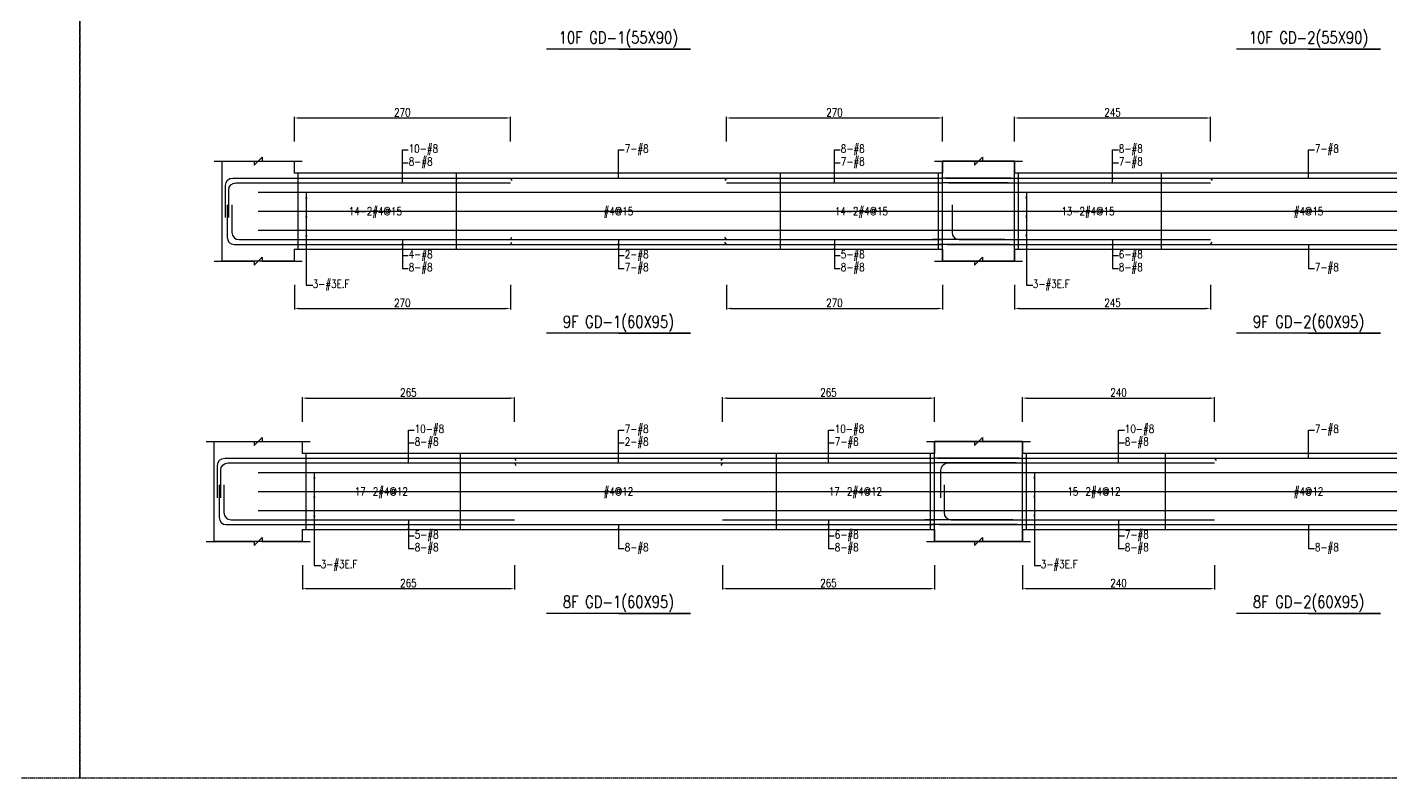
# Model space of a CAD drawing. Header units: millimetres. Extents: x 0 to 84580, y -12276 to 4373.
# Drawn here: x 38995 to 40699, y -6138 to -5200 of the extents above; entities that cross this region are included whole.
import ezdxf
from ezdxf.enums import TextEntityAlignment as Align

# ---------------------------------------------------------------- set-up
doc = ezdxf.new("R2010")
doc.units = ezdxf.units.MM
doc.header["$MEASUREMENT"] = 0
doc.linetypes.add('CENTER', pattern=[2, 1.25, -0.25, 0.25, -0.25])
for name, color, linetype in [('S-DIM', 2, 'Continuous'), ('S-GRID', 1, 'CENTER'), ('S-LEADER', 2, 'Continuous'), ('S-RC', 130, 'Continuous'), ('S-REINF', 6, 'Continuous'), ('S-TEXT', 2, 'Continuous')]:
    doc.layers.add(name, color=color, linetype=linetype)
doc.styles.add('CS4', font='romans.shx', dxfattribs={"width": 0.8, "bigfont": 'lsp.shx'})
doc.styles.get("Standard").update_dxf_attribs({"font": 'arial.ttf'})
doc.dimstyles.new('ISO-25', dxfattribs={"dimtxt": 2.5, "dimasz": 2.5, "dimexe": 1.25, "dimexo": 0.625, "dimtad": 1, "dimtxsty": 'Standard', "dimcen": 2.5, "dimadec": 0, "dimazin": 0, "dimtfac": 1, "dimtmove": 0, "dimatfit": 3, "dimfxl": 0, "dimarcsym": 0})

# ---------------------------------------------------------------- blocks, each defined once
blk = doc.blocks.new('*D1504')
at = {"layer": 'DEFPOINTS', "color": 0, "transparency": 16777216}
for p in [(39604.1, -5663.8), (39339.1, -5693.8), (39604.1, -5693.8)]:
    blk.add_point(p, dxfattribs=at)
at = {"layer": 'S-DIM', "color": 0, "lineweight": -2, "transparency": 16777216}
for p, q in [((39339.1, -5693.2), (39339.1, -5662.5)), ((39345.1, -5663.8), (39598.1, -5663.8)), ((39604.1, -5693.2), (39604.1, -5662.5))]:
    blk.add_line(p, q, dxfattribs=at)
at = {"layer": 'S-DIM', "color": 0, "transparency": 16777216}
for points in [[(39345.1, -5662.8), (39345.1, -5664.8), (39339.1, -5663.8)], [(39598.1, -5662.8), (39598.1, -5664.8), (39604.1, -5663.8)]]:
    blk.add_solid(points, dxfattribs=at)
at = {"layer": 'S-DIM', "color": 0, "transparency": 16777216, "insert": (39471.6, -5656.8), "char_height": 10, "attachment_point": 5, "style": 'CS4'}
blk.add_mtext('265', dxfattribs=at)
blk = doc.blocks.new('*D1505')
at = {"layer": 'DEFPOINTS', "color": 0, "transparency": 16777216}
for p in [(40129.1, -5663.8), (39864.1, -5693.8), (40129.1, -5693.8)]:
    blk.add_point(p, dxfattribs=at)
at = {"layer": 'S-DIM', "color": 0, "lineweight": -2, "transparency": 16777216}
for p, q in [((39864.1, -5693.2), (39864.1, -5662.5)), ((39870.1, -5663.8), (40123.1, -5663.8)), ((40129.1, -5693.2), (40129.1, -5662.5))]:
    blk.add_line(p, q, dxfattribs=at)
at = {"layer": 'S-DIM', "color": 0, "transparency": 16777216}
for points in [[(39870.1, -5662.8), (39870.1, -5664.8), (39864.1, -5663.8)], [(40123.1, -5662.8), (40123.1, -5664.8), (40129.1, -5663.8)]]:
    blk.add_solid(points, dxfattribs=at)
at = {"layer": 'S-DIM', "color": 0, "transparency": 16777216, "insert": (39996.6, -5656.8), "char_height": 10, "attachment_point": 5, "style": 'CS4'}
blk.add_mtext('265', dxfattribs=at)
blk = doc.blocks.new('*D1506')
at = {"layer": 'DEFPOINTS', "color": 0, "transparency": 16777216}
for p in [(39339.1, -5871.8), (39604.1, -5871.8), (39604.1, -5901.8)]:
    blk.add_point(p, dxfattribs=at)
at = {"layer": 'S-DIM', "color": 0, "lineweight": -2, "transparency": 16777216}
for p, q in [((39339.1, -5872.4), (39339.1, -5903)), ((39604.1, -5872.4), (39604.1, -5903)), ((39345.1, -5901.8), (39598.1, -5901.8))]:
    blk.add_line(p, q, dxfattribs=at)
at = {"layer": 'S-DIM', "color": 0, "transparency": 16777216}
for points in [[(39345.1, -5900.8), (39345.1, -5902.8), (39339.1, -5901.8)], [(39598.1, -5900.8), (39598.1, -5902.8), (39604.1, -5901.8)]]:
    blk.add_solid(points, dxfattribs=at)
at = {"layer": 'S-DIM', "color": 0, "transparency": 16777216, "insert": (39471.6, -5894.8), "char_height": 10, "attachment_point": 5, "style": 'CS4'}
blk.add_mtext('265', dxfattribs=at)
blk = doc.blocks.new('*D1507')
at = {"layer": 'DEFPOINTS', "color": 0, "transparency": 16777216}
for p in [(39864.1, -5871.8), (40129.1, -5871.8), (40129.1, -5901.8)]:
    blk.add_point(p, dxfattribs=at)
at = {"layer": 'S-DIM', "color": 0, "lineweight": -2, "transparency": 16777216}
for p, q in [((39864.1, -5872.4), (39864.1, -5903)), ((40129.1, -5872.4), (40129.1, -5903)), ((39870.1, -5901.8), (40123.1, -5901.8))]:
    blk.add_line(p, q, dxfattribs=at)
at = {"layer": 'S-DIM', "color": 0, "transparency": 16777216}
for points in [[(39870.1, -5900.8), (39870.1, -5902.8), (39864.1, -5901.8)], [(40123.1, -5900.8), (40123.1, -5902.8), (40129.1, -5901.8)]]:
    blk.add_solid(points, dxfattribs=at)
at = {"layer": 'S-DIM', "color": 0, "transparency": 16777216, "insert": (39996.6, -5894.8), "char_height": 10, "attachment_point": 5, "style": 'CS4'}
blk.add_mtext('265', dxfattribs=at)
blk = doc.blocks.new('*D1508')
at = {"layer": 'DEFPOINTS', "color": 0, "transparency": 16777216}
for p in [(39599.1, -5313.8), (39329.1, -5343.8), (39599.1, -5343.8)]:
    blk.add_point(p, dxfattribs=at)
at = {"layer": 'S-DIM', "color": 0, "lineweight": -2, "transparency": 16777216}
for p, q in [((39329.1, -5343.2), (39329.1, -5312.5)), ((39335.1, -5313.8), (39593.1, -5313.8)), ((39599.1, -5343.2), (39599.1, -5312.5))]:
    blk.add_line(p, q, dxfattribs=at)
at = {"layer": 'S-DIM', "color": 0, "transparency": 16777216}
for points in [[(39335.1, -5312.8), (39335.1, -5314.8), (39329.1, -5313.8)], [(39593.1, -5312.8), (39593.1, -5314.8), (39599.1, -5313.8)]]:
    blk.add_solid(points, dxfattribs=at)
at = {"layer": 'S-DIM', "color": 0, "transparency": 16777216, "insert": (39464.1, -5306.8), "char_height": 10, "attachment_point": 5, "style": 'CS4'}
blk.add_mtext('270', dxfattribs=at)
blk = doc.blocks.new('*D1509')
at = {"layer": 'DEFPOINTS', "color": 0, "transparency": 16777216}
for p in [(40139.1, -5313.8), (39869.1, -5343.8), (40139.1, -5343.8)]:
    blk.add_point(p, dxfattribs=at)
at = {"layer": 'S-DIM', "color": 0, "lineweight": -2, "transparency": 16777216}
for p, q in [((39869.1, -5343.2), (39869.1, -5312.5)), ((39875.1, -5313.8), (40133.1, -5313.8)), ((40139.1, -5343.2), (40139.1, -5312.5))]:
    blk.add_line(p, q, dxfattribs=at)
at = {"layer": 'S-DIM', "color": 0, "transparency": 16777216}
for points in [[(39875.1, -5312.8), (39875.1, -5314.8), (39869.1, -5313.8)], [(40133.1, -5312.8), (40133.1, -5314.8), (40139.1, -5313.8)]]:
    blk.add_solid(points, dxfattribs=at)
at = {"layer": 'S-DIM', "color": 0, "transparency": 16777216, "insert": (40004.1, -5306.8), "char_height": 10, "attachment_point": 5, "style": 'CS4'}
blk.add_mtext('270', dxfattribs=at)
blk = doc.blocks.new('*D1546')
at = {"layer": 'DEFPOINTS', "color": 0, "transparency": 16777216}
for p in [(39329.1, -5521.8), (39599.1, -5521.8), (39599.1, -5551.8)]:
    blk.add_point(p, dxfattribs=at)
at = {"layer": 'S-DIM', "color": 0, "lineweight": -2, "transparency": 16777216}
for p, q in [((39329.1, -5522.4), (39329.1, -5553)), ((39599.1, -5522.4), (39599.1, -5553)), ((39335.1, -5551.8), (39593.1, -5551.8))]:
    blk.add_line(p, q, dxfattribs=at)
at = {"layer": 'S-DIM', "color": 0, "transparency": 16777216}
for points in [[(39335.1, -5550.8), (39335.1, -5552.8), (39329.1, -5551.8)], [(39593.1, -5550.8), (39593.1, -5552.8), (39599.1, -5551.8)]]:
    blk.add_solid(points, dxfattribs=at)
at = {"layer": 'S-DIM', "color": 0, "transparency": 16777216, "insert": (39464.1, -5544.8), "char_height": 10, "attachment_point": 5, "style": 'CS4'}
blk.add_mtext('270', dxfattribs=at)
blk = doc.blocks.new('*D1547')
at = {"layer": 'DEFPOINTS', "color": 0, "transparency": 16777216}
for p in [(39869.1, -5521.8), (40139.1, -5521.8), (40139.1, -5551.8)]:
    blk.add_point(p, dxfattribs=at)
at = {"layer": 'S-DIM', "color": 0, "lineweight": -2, "transparency": 16777216}
for p, q in [((39869.1, -5522.4), (39869.1, -5553)), ((40139.1, -5522.4), (40139.1, -5553)), ((39875.1, -5551.8), (40133.1, -5551.8))]:
    blk.add_line(p, q, dxfattribs=at)
at = {"layer": 'S-DIM', "color": 0, "transparency": 16777216}
for points in [[(39875.1, -5550.8), (39875.1, -5552.8), (39869.1, -5551.8)], [(40133.1, -5550.8), (40133.1, -5552.8), (40139.1, -5551.8)]]:
    blk.add_solid(points, dxfattribs=at)
at = {"layer": 'S-DIM', "color": 0, "transparency": 16777216, "insert": (40004.1, -5544.8), "char_height": 10, "attachment_point": 5, "style": 'CS4'}
blk.add_mtext('270', dxfattribs=at)
blk = doc.blocks.new('*D1516')
at = {"layer": 'DEFPOINTS', "color": 0, "transparency": 16777216}
for p in [(40479.1, -5663.8), (40239.1, -5693.8), (40479.1, -5693.8)]:
    blk.add_point(p, dxfattribs=at)
at = {"layer": 'S-DIM', "color": 0, "lineweight": -2, "transparency": 16777216}
for p, q in [((40239.1, -5693.2), (40239.1, -5662.5)), ((40245.1, -5663.8), (40473.1, -5663.8)), ((40479.1, -5693.2), (40479.1, -5662.5))]:
    blk.add_line(p, q, dxfattribs=at)
at = {"layer": 'S-DIM', "color": 0, "transparency": 16777216}
for points in [[(40245.1, -5662.8), (40245.1, -5664.8), (40239.1, -5663.8)], [(40473.1, -5662.8), (40473.1, -5664.8), (40479.1, -5663.8)]]:
    blk.add_solid(points, dxfattribs=at)
at = {"layer": 'S-DIM', "color": 0, "transparency": 16777216, "insert": (40359.1, -5656.8), "char_height": 10, "attachment_point": 5, "style": 'CS4'}
blk.add_mtext('240', dxfattribs=at)
blk = doc.blocks.new('*D1518')
at = {"layer": 'DEFPOINTS', "color": 0, "transparency": 16777216}
for p in [(40239.1, -5871.8), (40479.1, -5871.8), (40479.1, -5901.8)]:
    blk.add_point(p, dxfattribs=at)
at = {"layer": 'S-DIM', "color": 0, "lineweight": -2, "transparency": 16777216}
for p, q in [((40239.1, -5872.4), (40239.1, -5903)), ((40479.1, -5872.4), (40479.1, -5903)), ((40245.1, -5901.8), (40473.1, -5901.8))]:
    blk.add_line(p, q, dxfattribs=at)
at = {"layer": 'S-DIM', "color": 0, "transparency": 16777216}
for points in [[(40245.1, -5900.8), (40245.1, -5902.8), (40239.1, -5901.8)], [(40473.1, -5900.8), (40473.1, -5902.8), (40479.1, -5901.8)]]:
    blk.add_solid(points, dxfattribs=at)
at = {"layer": 'S-DIM', "color": 0, "transparency": 16777216, "insert": (40359.1, -5894.8), "char_height": 10, "attachment_point": 5, "style": 'CS4'}
blk.add_mtext('240', dxfattribs=at)
blk = doc.blocks.new('*D1520')
at = {"layer": 'DEFPOINTS', "color": 0, "transparency": 16777216}
for p in [(40474.1, -5313.8), (40229.1, -5343.8), (40474.1, -5343.8)]:
    blk.add_point(p, dxfattribs=at)
at = {"layer": 'S-DIM', "color": 0, "lineweight": -2, "transparency": 16777216}
for p, q in [((40229.1, -5343.2), (40229.1, -5312.5)), ((40235.1, -5313.8), (40468.1, -5313.8)), ((40474.1, -5343.2), (40474.1, -5312.5))]:
    blk.add_line(p, q, dxfattribs=at)
at = {"layer": 'S-DIM', "color": 0, "transparency": 16777216}
for points in [[(40235.1, -5312.8), (40235.1, -5314.8), (40229.1, -5313.8)], [(40468.1, -5312.8), (40468.1, -5314.8), (40474.1, -5313.8)]]:
    blk.add_solid(points, dxfattribs=at)
at = {"layer": 'S-DIM', "color": 0, "transparency": 16777216, "insert": (40351.6, -5306.8), "char_height": 10, "attachment_point": 5, "style": 'CS4'}
blk.add_mtext('245', dxfattribs=at)
blk = doc.blocks.new('*D1522')
at = {"layer": 'DEFPOINTS', "color": 0, "transparency": 16777216}
for p in [(40229.1, -5521.8), (40474.1, -5521.8), (40474.1, -5551.8)]:
    blk.add_point(p, dxfattribs=at)
at = {"layer": 'S-DIM', "color": 0, "lineweight": -2, "transparency": 16777216}
for p, q in [((40229.1, -5522.4), (40229.1, -5553)), ((40474.1, -5522.4), (40474.1, -5553)), ((40235.1, -5551.8), (40468.1, -5551.8))]:
    blk.add_line(p, q, dxfattribs=at)
at = {"layer": 'S-DIM', "color": 0, "transparency": 16777216}
for points in [[(40235.1, -5550.8), (40235.1, -5552.8), (40229.1, -5551.8)], [(40468.1, -5550.8), (40468.1, -5552.8), (40474.1, -5551.8)]]:
    blk.add_solid(points, dxfattribs=at)
at = {"layer": 'S-DIM', "color": 0, "transparency": 16777216, "insert": (40351.6, -5544.8), "char_height": 10, "attachment_point": 5, "style": 'CS4'}
blk.add_mtext('245', dxfattribs=at)

msp = doc.modelspace()

# ---------------------------------------------------------------- linework, layer by layer
at = {"layer": 'S-GRID'}
for points in [[(35832, -6138), (39061, -6138), (39061, -4069), (35832, -4069), (35832, -6138)], [(39061, -6138), (42290, -6138), (42290, -4069), (39061, -4069), (39061, -6138)]]:
    msp.add_lwpolyline(points, dxfattribs=at)
at = {"layer": 'S-RC'}
for points in [[(39734.059, -5227.79), (39824.059, -5227.79), (39644.059, -5227.79)], [(40596.559, -5227.79), (40686.559, -5227.79), (40506.559, -5227.79)], [(39229.059, -5367.79), (39279.059, -5367.799), (39279.058, -5372.799), (39289.06, -5362.801), (39289.059, -5367.801), (39339.059, -5367.811)], [(40129.059, -5367.79), (40179.059, -5367.799), (40179.058, -5372.799), (40189.06, -5362.801), (40189.059, -5367.801), (40239.059, -5367.811)], [(40129.059, -5367.79), (40179.059, -5367.799), (40179.058, -5372.799), (40189.06, -5362.801), (40189.059, -5367.801), (40239.059, -5367.811)], [(39329.059, -5477.79), (39329.059, -5492.79), (39239.059, -5492.79), (39239.059, -5367.79), (39329.059, -5367.79), (39329.059, -5382.79)], [(40139.059, -5382.79), (39329.059, -5382.79)], [(40139.059, -5477.79), (40139.059, -5492.79), (40229.059, -5492.79), (40229.059, -5367.79), (40139.059, -5367.79), (40139.059, -5382.79)], [(40229.059, -5477.79), (40229.059, -5492.79), (40139.059, -5492.79), (40139.059, -5367.79), (40229.059, -5367.79), (40229.059, -5382.79)], [(40964.059, -5382.79), (40229.059, -5382.79)], [(39329.059, -5477.79), (40139.059, -5477.79)], [(40229.059, -5477.79), (40964.059, -5477.79)], [(39229.059, -5492.79), (39279.059, -5492.799), (39279.058, -5497.799), (39289.06, -5487.801), (39289.059, -5492.801), (39339.059, -5492.811)], [(40129.059, -5492.79), (40179.059, -5492.799), (40179.058, -5497.799), (40189.06, -5487.801), (40189.059, -5492.801), (40239.059, -5492.811)], [(40129.059, -5492.79), (40179.059, -5492.799), (40179.058, -5497.799), (40189.06, -5487.801), (40189.059, -5492.801), (40239.059, -5492.811)], [(39734.059, -5582.79), (39824.059, -5582.79), (39644.059, -5582.79)], [(40596.559, -5582.79), (40686.559, -5582.79), (40506.559, -5582.79)], [(39219.059, -5717.79), (39279.059, -5717.801), (39279.058, -5722.801), (39289.06, -5712.803), (39289.059, -5717.803), (39349.059, -5717.815)], [(39339.059, -5827.79), (39339.059, -5842.79), (39229.059, -5842.79), (39229.059, -5717.79), (39339.059, -5717.79), (39339.059, -5732.79)], [(40119.059, -5717.79), (40179.059, -5717.801), (40179.058, -5722.801), (40189.06, -5712.803), (40189.059, -5717.803), (40249.059, -5717.815)], [(40119.059, -5717.79), (40179.059, -5717.801), (40179.058, -5722.801), (40189.06, -5712.803), (40189.059, -5717.803), (40249.059, -5717.815)], [(40129.059, -5827.79), (40129.059, -5842.79), (40239.059, -5842.79), (40239.059, -5717.79), (40129.059, -5717.79), (40129.059, -5732.79)], [(40239.059, -5827.79), (40239.059, -5842.79), (40129.059, -5842.79), (40129.059, -5717.79), (40239.059, -5717.79), (40239.059, -5732.79)], [(40129.059, -5732.79), (39339.059, -5732.79)], [(40954.059, -5732.79), (40239.059, -5732.79)], [(39219.059, -5842.79), (39279.059, -5842.801), (39279.058, -5847.801), (39289.06, -5837.803), (39289.059, -5842.803), (39349.059, -5842.815)], [(39339.059, -5827.79), (40129.059, -5827.79)], [(40119.059, -5842.79), (40179.059, -5842.801), (40179.058, -5847.801), (40189.06, -5837.803), (40189.059, -5842.803), (40249.059, -5842.815)], [(40119.059, -5842.79), (40179.059, -5842.801), (40179.058, -5847.801), (40189.06, -5837.803), (40189.059, -5842.803), (40249.059, -5842.815)], [(40239.059, -5827.79), (40954.059, -5827.79)], [(39734.059, -5932.79), (39824.059, -5932.79), (39644.059, -5932.79)], [(40596.559, -5932.79), (40686.559, -5932.79), (40506.559, -5932.79)]]:
    msp.add_lwpolyline(points, dxfattribs=at)
at = {"layer": 'S-REINF', "color": 1}
for points in [[(39334.059, -5477.79), (39334.059, -5382.79)], [(39531.559, -5477.79), (39531.559, -5382.79)], [(39936.559, -5477.79), (39936.559, -5382.79)], [(40134.059, -5477.79), (40134.059, -5382.79)], [(40234.059, -5477.79), (40234.059, -5382.79)], [(40412.809, -5477.79), (40412.809, -5382.79)], [(39284.059, -5406.54), (40184.059, -5406.54)], [(40184.059, -5406.54), (41009.059, -5406.54)], [(39284.059, -5430.29), (40184.059, -5430.29)], [(40184.059, -5430.29), (41009.059, -5430.29)], [(39284.059, -5454.04), (40184.059, -5454.04)], [(40184.059, -5454.04), (41009.059, -5454.04)], [(39344.059, -5827.79), (39344.059, -5732.79)], [(39536.559, -5827.79), (39536.559, -5732.79)], [(39931.559, -5827.79), (39931.559, -5732.79)], [(40124.059, -5827.79), (40124.059, -5732.79)], [(40244.059, -5827.79), (40244.059, -5732.79)], [(40417.809, -5827.79), (40417.809, -5732.79)], [(39284.059, -5756.54), (40184.059, -5756.54)], [(40184.059, -5756.54), (41009.059, -5756.54)], [(39284.059, -5780.29), (40184.059, -5780.29)], [(40184.059, -5780.29), (41009.059, -5780.29)], [(39284.059, -5804.04), (40184.059, -5804.04)], [(40184.059, -5804.04), (41009.059, -5804.04)]]:
    msp.add_lwpolyline(points, dxfattribs=at)
at = {"layer": 'S-REINF'}
for points in [[(39243.059, -5438.29), (39243.059, -5397.79, -0.41421356), (39252.059, -5388.79), (39329.059, -5388.79)], [(39247.059, -5438.29), (39247.059, -5403.79, -0.41421356), (39256.059, -5394.79), (39329.059, -5394.79)], [(39245.059, -5422.29), (39245.059, -5462.79, 0.41421356), (39254.059, -5471.79), (39329.059, -5471.79)], [(39251.059, -5422.29), (39251.059, -5456.79, 0.41421356), (39260.059, -5465.79), (39329.059, -5465.79)], [(40151.059, -5422.29), (40151.059, -5456.79, 0.41421356), (40160.059, -5465.79), (40229.059, -5465.79)], [(39233.059, -5788.29), (39233.059, -5747.79, -0.41421356), (39242.059, -5738.79), (39339.059, -5738.79)], [(39237.059, -5788.29), (39237.059, -5753.79, -0.41421356), (39246.059, -5744.79), (39339.059, -5744.79)], [(40137.059, -5788.29), (40137.059, -5753.79, -0.41421356), (40146.059, -5744.79), (40239.059, -5744.79)], [(39235.059, -5772.29), (39235.059, -5812.79, 0.41421356), (39244.059, -5821.79), (39339.059, -5821.79)], [(39241.059, -5772.29), (39241.059, -5806.79, 0.41421356), (39250.059, -5815.79), (39339.059, -5815.79)], [(40141.059, -5772.29), (40141.059, -5806.79, 0.41421356), (40150.059, -5815.79), (40239.059, -5815.79)]]:
    msp.add_lwpolyline(points, format="xyb", dxfattribs=at)
for points in [[(39329.059, -5388.79), (39599.059, -5388.79)], [(39329.059, -5394.79), (39599.059, -5394.79)], [(39599.059, -5388.79), (39601.059, -5391.79)], [(39599.059, -5388.79), (39869.059, -5388.79)], [(39869.059, -5388.79), (39867.059, -5391.79)], [(39869.059, -5388.79), (40139.059, -5388.79)], [(39869.059, -5394.79), (40139.059, -5394.79)], [(40225.059, -5388.79), (40139.059, -5388.79)], [(40221.059, -5394.79), (40139.059, -5394.79)], [(40143.059, -5388.79), (40229.059, -5388.79)], [(40147.059, -5394.79), (40229.059, -5394.79)], [(40229.059, -5388.79), (40474.059, -5388.79)], [(40229.059, -5394.79), (40474.059, -5394.79)], [(40474.059, -5388.79), (40476.059, -5391.79)], [(40474.059, -5388.79), (40719.059, -5388.79)], [(39329.059, -5465.79), (39599.059, -5465.79)], [(39599.059, -5465.79), (39601.059, -5462.79)], [(39599.059, -5465.79), (39869.059, -5465.79)], [(39599.059, -5471.79), (39601.059, -5468.79)], [(39869.059, -5465.79), (39867.059, -5462.79)], [(39869.059, -5471.79), (39867.059, -5468.79)], [(39869.059, -5465.79), (40139.059, -5465.79)], [(40217.059, -5465.79), (40127.059, -5465.79)], [(40229.059, -5465.79), (40474.059, -5465.79)], [(40474.059, -5471.79), (40476.059, -5468.79)], [(39329.059, -5471.79), (39599.059, -5471.79)], [(39599.059, -5471.79), (39869.059, -5471.79)], [(39869.059, -5471.79), (40139.059, -5471.79)], [(40223.059, -5471.79), (40133.059, -5471.79)], [(40145.059, -5471.79), (40229.059, -5471.79)], [(40229.059, -5471.79), (40474.059, -5471.79)], [(40474.059, -5471.79), (40719.059, -5471.79)], [(39339.059, -5738.79), (39604.059, -5738.79)], [(39604.059, -5738.79), (39606.059, -5741.79)], [(39604.059, -5738.79), (39864.059, -5738.79)], [(39864.059, -5738.79), (39862.059, -5741.79)], [(39864.059, -5738.79), (40129.059, -5738.79)], [(40235.059, -5738.79), (40129.059, -5738.79)], [(40133.059, -5738.79), (40239.059, -5738.79)], [(40239.059, -5738.79), (40479.059, -5738.79)], [(40479.059, -5738.79), (40481.059, -5741.79)], [(40479.059, -5738.79), (40714.059, -5738.79)], [(39339.059, -5744.79), (39604.059, -5744.79)], [(39604.059, -5744.79), (39606.059, -5747.79)], [(39604.059, -5744.79), (39864.059, -5744.79)], [(39864.059, -5744.79), (39862.059, -5747.79)], [(39864.059, -5744.79), (40129.059, -5744.79)], [(40231.059, -5744.79), (40129.059, -5744.79)], [(40239.059, -5744.79), (40479.059, -5744.79)], [(39339.059, -5815.79), (39604.059, -5815.79)], [(39339.059, -5821.79), (39604.059, -5821.79)], [(39604.059, -5821.79), (39864.059, -5821.79)], [(39864.059, -5815.79), (40129.059, -5815.79)], [(39864.059, -5821.79), (40129.059, -5821.79)], [(40227.059, -5815.79), (40117.059, -5815.79)], [(40233.059, -5821.79), (40123.059, -5821.79)], [(40135.059, -5821.79), (40239.059, -5821.79)], [(40239.059, -5815.79), (40479.059, -5815.79)], [(40239.059, -5821.79), (40479.059, -5821.79)], [(40479.059, -5821.79), (40714.059, -5821.79)]]:
    msp.add_lwpolyline(points, dxfattribs=at)

# ---------------------------------------------------------------- texts
at = {"layer": 'S-LEADER', "char_height": 10, "attachment_point": 4, "style": 'CS4'}
for s, insert in [('10-#8', (39472.059, -5353.79)), ('7-#8', (39742.059, -5353.79)), ('8-#8', (40012.059, -5353.79)), ('8-#8', (40359.559, -5353.79)), ('7-#8', (40604.559, -5353.79)), ('8-#8', (39472.059, -5369.79)), ('7-#8', (40012.059, -5369.79)), ('7-#8', (40359.559, -5369.79)), ('4-#8', (39472.059, -5485.79)), ('2-#8', (39742.059, -5485.79)), ('5-#8', (40012.059, -5485.79)), ('6-#8', (40359.559, -5485.79)), ('8-#8', (39472.059, -5501.79)), ('7-#8', (39742.059, -5501.79)), ('8-#8', (40012.059, -5501.79)), ('8-#8', (40359.559, -5501.79)), ('7-#8', (40604.559, -5501.79)), ('10-#8', (39479.559, -5703.79)), ('7-#8', (39742.059, -5703.79)), ('10-#8', (40004.559, -5703.79)), ('10-#8', (40367.059, -5703.79)), ('7-#8', (40604.559, -5703.79)), ('8-#8', (39479.559, -5719.79)), ('2-#8', (39742.059, -5719.79)), ('7-#8', (40004.559, -5719.79)), ('8-#8', (40367.059, -5719.79)), ('5-#8', (39479.559, -5835.79)), ('6-#8', (40004.559, -5835.79)), ('7-#8', (40367.059, -5835.79)), ('8-#8', (39479.559, -5851.79)), ('8-#8', (39742.059, -5851.79)), ('8-#8', (40004.559, -5851.79)), ('8-#8', (40367.059, -5851.79)), ('8-#8', (40604.559, -5851.79))]:
    msp.add_mtext(s, dxfattribs=dict(at, insert=insert))
at = {"layer": 'S-LEADER', "color": 3, "char_height": 10, "attachment_point": 4, "style": 'CS4'}
for insert in [(39352.059, -5522.79), (40252.059, -5522.79), (39362.059, -5872.79), (40262.059, -5872.79)]:
    msp.add_mtext('3-#3E.F', dxfattribs=dict(at, insert=insert))
at = {"layer": 'S-RC', "style": 'CS4', "width": 0.8}
for s, p in [('10F GD-1(55X90)', (39734.059, -5220.79)), ('10F GD-2(55X90)', (40596.559, -5220.79)), ('9F GD-1(60X95)', (39734.059, -5575.79)), ('9F GD-2(60X95)', (40596.559, -5575.79)), ('8F GD-1(60X95)', (39734.059, -5925.79)), ('8F GD-2(60X95)', (40596.559, -5925.79))]:
    msp.add_text(s, height=15, dxfattribs=at).set_placement(p, align=Align.CENTER)
at = {"layer": 'S-TEXT', "color": 1, "style": 'CS4', "width": 0.8}
for s, p in [('14-2#4@15', (39430.309, -5435.29)), ('#4@15', (39734.059, -5435.29)), ('14-2#4@15', (40037.809, -5435.29)), ('13-2#4@15', (40320.934, -5435.29)), ('#4@15', (40596.559, -5435.29)), ('17-2#4@12', (39437.809, -5785.29)), ('#4@12', (39734.059, -5785.29)), ('17-2#4@12', (40030.309, -5785.29)), ('15-2#4@12', (40328.434, -5785.29)), ('#4@12', (40596.559, -5785.29))]:
    msp.add_text(s, height=10, dxfattribs=at).set_placement(p, align=Align.CENTER)

# ---------------------------------------------------------------- dimensions: what is measured, and where the dimension line sits
at = {"layer": 'S-DIM'}
for p1, p2, distance, picture, middle in [((39329.059, -5343.79), (39599.059, -5343.79), 30, '*D1508', (39464.059, -5306.79)), ((39869.059, -5343.79), (40139.059, -5343.79), 30, '*D1509', (40004.059, -5306.79)), ((40229.059, -5343.79), (40474.059, -5343.79), 30, '*D1520', (40351.559, -5306.79)), ((39329.059, -5521.79), (39599.059, -5521.79), -30, '*D1546', (39464.059, -5544.79)), ((39869.059, -5521.79), (40139.059, -5521.79), -30, '*D1547', (40004.059, -5544.79)), ((40229.059, -5521.79), (40474.059, -5521.79), -30, '*D1522', (40351.559, -5544.79)), ((39339.059, -5693.79), (39604.059, -5693.79), 30, '*D1504', (39471.559, -5656.79)), ((39864.059, -5693.79), (40129.059, -5693.79), 30, '*D1505', (39996.559, -5656.79)), ((40239.059, -5693.79), (40479.059, -5693.79), 30, '*D1516', (40359.059, -5656.79)), ((39339.059, -5871.79), (39604.059, -5871.79), -30, '*D1506', (39471.559, -5894.79)), ((39864.059, -5871.79), (40129.059, -5871.79), -30, '*D1507', (39996.559, -5894.79)), ((40239.059, -5871.79), (40479.059, -5871.79), -30, '*D1518', (40359.059, -5894.79))]:
    dim = msp.add_aligned_dim(p1=p1, p2=p2, distance=distance, dimstyle='ISO-25', override={"dimtxt": 10, "dimasz": 6, "dimgap": 2, "dimtxsty": 'CS4'}, dxfattribs=at)
    dim.commit()
    dim.dimension.update_dxf_attribs({"geometry": picture, "text_midpoint": middle})

# ---------------------------------------------------------------- leaders
at = {"layer": 'S-LEADER', "annotation_type": 0, "has_hookline": 1, "hookline_direction": 0}
for points, override, text_width in [([(39464.059, -5388.79), (39464.059, -5353.79), (39471.434, -5353.79)], {"dimasz": 6, "dimtad": 0}, 37.333), ([(39734.059, -5388.79), (39734.059, -5353.79), (39741.434, -5353.79)], {"dimasz": 6, "dimtad": 0}, 30.857), ([(40004.059, -5388.79), (40004.059, -5353.79), (40011.434, -5353.79)], {"dimasz": 6, "dimtad": 0}, 30.857), ([(40351.559, -5388.79), (40351.559, -5353.79), (40358.934, -5353.79)], {"dimasz": 6, "dimtad": 0}, 30.857), ([(40596.559, -5388.79), (40596.559, -5353.79), (40603.934, -5353.79)], {"dimasz": 6, "dimtad": 0}, 30.857), ([(39464.059, -5394.79), (39464.059, -5369.79), (39471.434, -5369.79)], {"dimasz": 6, "dimtad": 0}, 30.857), ([(40004.059, -5394.79), (40004.059, -5369.79), (40011.434, -5369.79)], {"dimasz": 6, "dimtad": 0}, 30.857), ([(40351.559, -5394.79), (40351.559, -5369.79), (40358.934, -5369.79)], {"dimasz": 6, "dimtad": 0}, 30.857), ([(39344.059, -5454.04), (39344.059, -5522.79), (39351.434, -5522.79)], {"dimasz": 8, "dimtad": 0}, 49.524), ([(39464.059, -5465.79), (39464.059, -5485.79), (39471.434, -5485.79)], {"dimasz": 6, "dimtad": 0}, 30.857), ([(39734.059, -5465.79), (39734.059, -5485.79), (39741.434, -5485.79)], {"dimasz": 6, "dimtad": 0}, 30.857), ([(40004.059, -5465.79), (40004.059, -5485.79), (40011.434, -5485.79)], {"dimasz": 6, "dimtad": 0}, 30.857), ([(40244.059, -5454.04), (40244.059, -5522.79), (40251.434, -5522.79)], {"dimasz": 8, "dimtad": 0}, 49.524), ([(40351.559, -5465.79), (40351.559, -5485.79), (40358.934, -5485.79)], {"dimasz": 6, "dimtad": 0}, 30.476), ([(39464.059, -5471.79), (39464.059, -5501.79), (39471.434, -5501.79)], {"dimasz": 6, "dimtad": 0}, 30.857), ([(39734.059, -5471.79), (39734.059, -5501.79), (39741.434, -5501.79)], {"dimasz": 6, "dimtad": 0}, 30.857), ([(40004.059, -5471.79), (40004.059, -5501.79), (40011.434, -5501.79)], {"dimasz": 6, "dimtad": 0}, 30.857), ([(40351.559, -5471.79), (40351.559, -5501.79), (40358.934, -5501.79)], {"dimasz": 6, "dimtad": 0}, 30.857), ([(40596.559, -5471.79), (40596.559, -5501.79), (40603.934, -5501.79)], {"dimasz": 6, "dimtad": 0}, 30.857), ([(39471.559, -5738.79), (39471.559, -5703.79), (39478.934, -5703.79)], {"dimasz": 6, "dimtad": 0}, 37.333), ([(39734.059, -5738.79), (39734.059, -5703.79), (39741.434, -5703.79)], {"dimasz": 6, "dimtad": 0}, 30.857), ([(39996.559, -5738.79), (39996.559, -5703.79), (40003.934, -5703.79)], {"dimasz": 6, "dimtad": 0}, 37.333), ([(40359.059, -5738.79), (40359.059, -5703.79), (40366.434, -5703.79)], {"dimasz": 6, "dimtad": 0}, 37.333), ([(40596.559, -5738.79), (40596.559, -5703.79), (40603.934, -5703.79)], {"dimasz": 6, "dimtad": 0}, 30.857), ([(39471.559, -5744.79), (39471.559, -5719.79), (39478.934, -5719.79)], {"dimasz": 6, "dimtad": 0}, 30.857), ([(39734.059, -5744.79), (39734.059, -5719.79), (39741.434, -5719.79)], {"dimasz": 6, "dimtad": 0}, 30.857), ([(39996.559, -5744.79), (39996.559, -5719.79), (40003.934, -5719.79)], {"dimasz": 6, "dimtad": 0}, 30.857), ([(40359.059, -5744.79), (40359.059, -5719.79), (40366.434, -5719.79)], {"dimasz": 6, "dimtad": 0}, 30.857), ([(39354.059, -5804.04), (39354.059, -5872.79), (39361.434, -5872.79)], {"dimasz": 8, "dimtad": 0}, 49.524), ([(40254.059, -5804.04), (40254.059, -5872.79), (40261.434, -5872.79)], {"dimasz": 8, "dimtad": 0}, 49.524), ([(39471.559, -5815.79), (39471.559, -5835.79), (39478.934, -5835.79)], {"dimasz": 6, "dimtad": 0}, 30.857), ([(39471.559, -5821.79), (39471.559, -5851.79), (39478.934, -5851.79)], {"dimasz": 6, "dimtad": 0}, 30.857), ([(39734.059, -5821.79), (39734.059, -5851.79), (39741.434, -5851.79)], {"dimasz": 6, "dimtad": 0}, 30.857), ([(39996.559, -5815.79), (39996.559, -5835.79), (40003.934, -5835.79)], {"dimasz": 6, "dimtad": 0}, 30.476), ([(39996.559, -5821.79), (39996.559, -5851.79), (40003.934, -5851.79)], {"dimasz": 6, "dimtad": 0}, 30.857), ([(40359.059, -5815.79), (40359.059, -5835.79), (40366.434, -5835.79)], {"dimasz": 6, "dimtad": 0}, 30.857), ([(40359.059, -5821.79), (40359.059, -5851.79), (40366.434, -5851.79)], {"dimasz": 6, "dimtad": 0}, 30.857), ([(40596.559, -5821.79), (40596.559, -5851.79), (40603.934, -5851.79)], {"dimasz": 6, "dimtad": 0}, 30.857)]:
    msp.add_leader(points, dimstyle='ISO-25', override=override, dxfattribs=dict(at, text_width=text_width))
at = {"layer": 'S-LEADER'}
for points in [[(39344.059, -5406.54), (39344.059, -5522.79), (39352.059, -5522.79)], [(40244.059, -5406.54), (40244.059, -5522.79), (40252.059, -5522.79)], [(39344.059, -5430.29), (39344.059, -5522.79), (39352.059, -5522.79)], [(40244.059, -5430.29), (40244.059, -5522.79), (40252.059, -5522.79)], [(39354.059, -5756.54), (39354.059, -5872.79), (39362.059, -5872.79)], [(40254.059, -5756.54), (40254.059, -5872.79), (40262.059, -5872.79)], [(39354.059, -5780.29), (39354.059, -5872.79), (39362.059, -5872.79)], [(40254.059, -5780.29), (40254.059, -5872.79), (40262.059, -5872.79)]]:
    msp.add_leader(points, dimstyle='ISO-25', override={"dimasz": 8}, dxfattribs=at)

doc.saveas('drawing.dxf')
